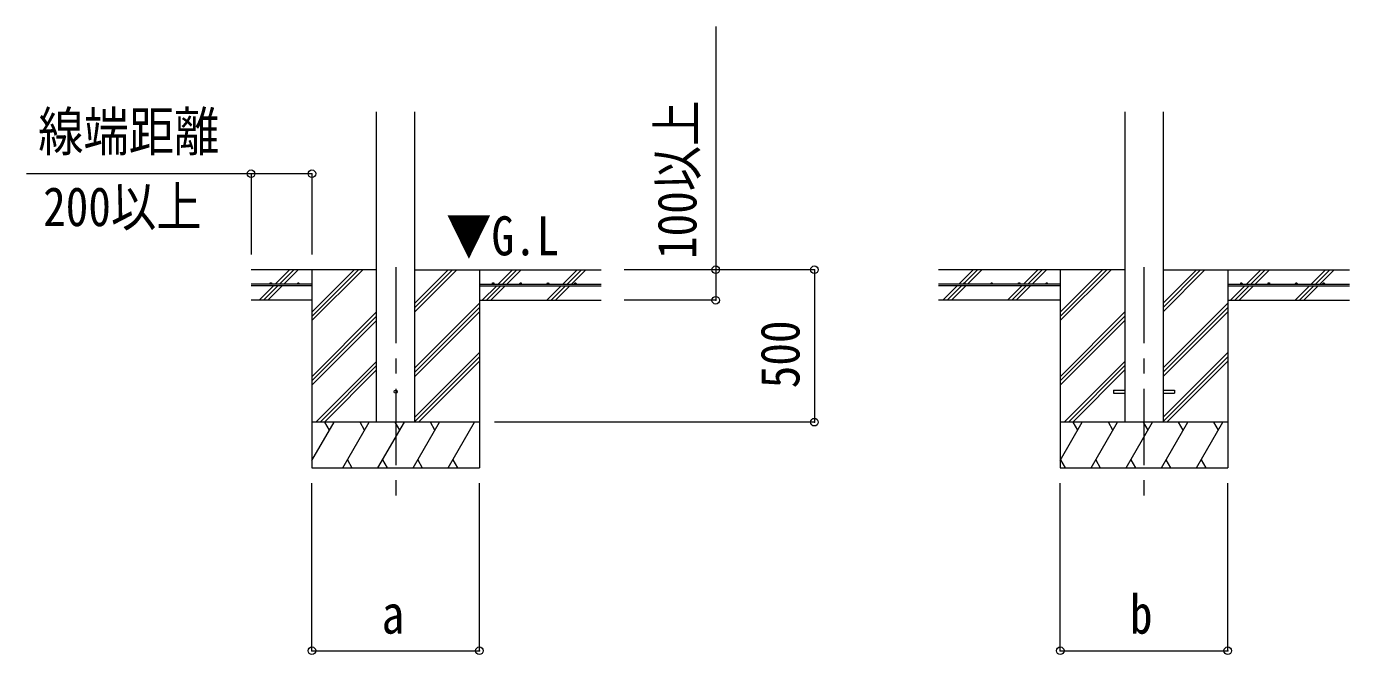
# Model space of a CAD drawing. Units: millimetres at full size, sheet at 1:50; details may follow other scales. Extents: x -14053 to 14053, y -9700 to 9700.
# Drawn here: x 4875 to 9220, y -2255 to -194 of the extents above; entities that cross this region are included whole.
import ezdxf
from ezdxf.enums import TextEntityAlignment as Align

# ---------------------------------------------------------------- set-up
doc = ezdxf.new("R2010")
doc.units = ezdxf.units.MM
doc.header["$LTSCALE"] = 50
doc.header["$PDMODE"] = 32
doc.header["$PDSIZE"] = 25
doc.linetypes.add('CHAIN1', pattern=[8, 5, -1, 1, -1])
doc.layers.add('0-E_枠', color=7, linetype='Continuous', lineweight=9)
doc.styles.add('ＭＳ ゴシック', font='')
doc.styles.get('ＭＳ ゴシック').set_extended_font_data('MS Gothic')

msp = doc.modelspace()

# ---------------------------------------------------------------- linework, layer by layer
at = {"layer": '0-E_枠', "color": 6, "lineweight": 5}
for p, q in [((7138.72, -193.93), (7138.72, -1092.44)), ((5612.72, -677.18), (5612.72, -942.44)), ((5812.72, -677.18), (5612.72, -677.18)), ((5812.72, -677.18), (5812.72, -942.44)), ((7462.72, -992.44), (6837.72, -992.44)), ((7138.72, -1092.44), (6837.72, -1092.44)), ((5812.72, -2242.43), (5812.72, -1692.43)), ((6362.72, -2242.43), (6362.72, -1692.43)), ((8270.1, -2242.43), (8270.1, -1692.43)), ((8820.1, -2242.43), (8820.1, -1692.43)), ((5812.72, -2242.43), (6362.72, -2242.43)), ((8270.1, -2242.43), (8820.1, -2242.43))]:
    msp.add_line(p, q, dxfattribs=at)
at = {"layer": '0-E_枠', "color": 4, "lineweight": 13}
for p, q in [((6025.22, -1492.44), (6025.22, -474.34)), ((6150.22, -1492.44), (6150.22, -474.34)), ((8482.6, -474.34), (8482.6, -1492.44)), ((8607.6, -474.34), (8607.6, -1492.44)), ((8445.1, -1387.94), (8445.1, -1396.94)), ((8445.1, -1387.94), (8482.6, -1387.94)), ((8607.6, -1387.94), (8645.1, -1387.94)), ((8645.1, -1387.94), (8645.1, -1396.94)), ((8445.1, -1396.94), (8482.6, -1396.94)), ((8607.6, -1396.94), (8645.1, -1396.94))]:
    msp.add_line(p, q, dxfattribs=at)
at = {"layer": '0-E_枠', "color": 6, "lineweight": 18}
msp.add_line((5612.72, -677.18), (4875.17, -677.18), dxfattribs=at)
at = {"layer": '0-E_枠'}
for p, q in [((6025.22, -992.44), (5612.72, -992.44)), ((5691.68, -1039.94), (5739.18, -992.44)), ((5705.82, -1039.94), (5753.32, -992.44)), ((5719.97, -1039.94), (5767.47, -992.44)), ((5812.72, -992.44), (5812.72, -1642.43)), ((5812.72, -1159.32), (5979.6, -992.44)), ((5812.72, -1145.17), (5965.46, -992.44)), ((5812.72, -1131.03), (5951.31, -992.44)), ((6150.22, -1130.18), (6287.97, -992.44)), ((6150.22, -1116.04), (6273.82, -992.44)), ((6150.22, -1101.9), (6259.68, -992.44)), ((6150.22, -992.44), (6762.72, -992.44)), ((6362.72, -992.44), (6362.72, -1642.43)), ((6424.31, -1039.94), (6471.81, -992.44)), ((6438.46, -1039.94), (6485.96, -992.44)), ((6452.6, -1039.94), (6500.1, -992.44)), ((6636.45, -1039.94), (6683.95, -992.44)), ((6650.59, -1039.94), (6698.09, -992.44)), ((6664.73, -1039.94), (6712.23, -992.44)), ((8482.6, -992.44), (7870.1, -992.44)), ((7936.94, -1039.94), (7984.44, -992.44)), ((7955.94, -1035.08), (7998.58, -992.44)), ((7965.22, -1039.94), (8012.72, -992.44)), ((8149.07, -1039.94), (8196.57, -992.44)), ((8163.21, -1039.94), (8210.71, -992.44)), ((8177.35, -1039.94), (8224.85, -992.44)), ((8270.1, -992.44), (8270.1, -1642.43)), ((8270.1, -1159.32), (8436.99, -992.44)), ((8270.1, -1145.17), (8422.84, -992.44)), ((8270.1, -1131.03), (8408.7, -992.44)), ((8607.6, -1130.18), (8745.35, -992.44)), ((8607.6, -1116.04), (8731.21, -992.44)), ((8607.6, -1101.9), (8717.07, -992.44)), ((8607.6, -992.44), (9220.1, -992.44)), ((8820.1, -992.44), (8820.1, -1642.43)), ((8881.7, -1039.94), (8929.2, -992.44)), ((8895.84, -1039.94), (8943.34, -992.44)), ((8909.99, -1039.94), (8957.49, -992.44)), ((9093.83, -1039.94), (9141.33, -992.44)), ((9107.98, -1039.94), (9155.48, -992.44)), ((9122.12, -1039.94), (9169.62, -992.44)), ((5640.58, -1091.03), (5686.68, -1044.94)), ((5653.32, -1092.44), (5700.82, -1044.94)), ((5667.46, -1092.44), (5714.97, -1044.94)), ((6371.81, -1092.44), (6419.31, -1044.94)), ((6385.95, -1092.44), (6433.46, -1044.94)), ((6400.1, -1092.44), (6447.6, -1044.94)), ((6583.94, -1092.44), (6631.45, -1044.94)), ((6598.09, -1092.44), (6645.59, -1044.94)), ((6612.23, -1092.44), (6659.73, -1044.94)), ((7884.44, -1092.44), (7931.94, -1044.94)), ((7898.58, -1092.44), (7946.08, -1044.94)), ((7912.72, -1092.44), (7960.22, -1044.94)), ((8097.97, -1091.03), (8144.07, -1044.94)), ((8110.71, -1092.44), (8158.21, -1044.94)), ((8124.85, -1092.44), (8172.35, -1044.94)), ((8829.2, -1092.44), (8876.7, -1044.94)), ((8843.34, -1092.44), (8890.84, -1044.94)), ((8857.49, -1092.44), (8904.99, -1044.94)), ((9041.33, -1092.44), (9088.83, -1044.94)), ((9055.48, -1092.44), (9102.98, -1044.94)), ((9069.62, -1092.44), (9117.12, -1044.94)), ((5812.72, -1092.44), (5612.72, -1092.44)), ((6150.22, -1314.03), (6362.72, -1101.53)), ((6150.22, -1328.17), (6362.72, -1115.67)), ((6362.72, -1092.44), (6762.72, -1092.44)), ((8270.1, -1092.44), (7870.1, -1092.44)), ((8607.6, -1314.03), (8820.1, -1101.53)), ((8607.6, -1328.17), (8820.1, -1115.67)), ((8820.1, -1092.44), (9220.1, -1092.44)), ((5812.72, -1343.16), (6025.22, -1130.66)), ((5812.72, -1357.3), (6025.22, -1144.81)), ((5812.72, -1371.45), (6025.22, -1158.95)), ((6150.22, -1342.31), (6362.72, -1129.82)), ((8270.1, -1343.16), (8482.6, -1130.66)), ((8270.1, -1357.3), (8482.6, -1144.81)), ((8270.1, -1371.45), (8482.6, -1158.95)), ((8607.6, -1342.31), (8820.1, -1129.82)), ((5825.57, -1492.44), (6025.22, -1292.8)), ((6150.22, -1476.16), (6362.72, -1263.66)), ((6150.22, -1490.3), (6362.72, -1277.8)), ((6162.23, -1492.44), (6362.72, -1291.95)), ((8282.96, -1492.44), (8482.6, -1292.8)), ((8607.6, -1476.16), (8820.1, -1263.66)), ((8607.6, -1490.3), (8820.1, -1277.8)), ((8619.61, -1492.44), (8820.1, -1291.95)), ((5839.72, -1492.44), (6025.22, -1306.94)), ((5853.86, -1492.44), (6025.22, -1321.08)), ((8297.11, -1492.44), (8482.6, -1306.94)), ((8311.25, -1492.44), (8482.6, -1321.08)), ((5812.72, -1617.88), (5885.15, -1492.43)), ((6362.72, -1492.44), (5812.72, -1492.44)), ((5870.14, -1518.42), (5855.14, -1492.44)), ((5914.01, -1642.43), (6000.62, -1492.43)), ((5985.61, -1518.42), (5970.61, -1492.43)), ((6029.48, -1642.43), (6116.09, -1492.43)), ((6101.08, -1518.42), (6086.08, -1492.44)), ((6144.95, -1642.43), (6231.55, -1492.44)), ((6216.55, -1518.42), (6201.55, -1492.43)), ((6260.42, -1642.43), (6347.03, -1492.44)), ((6317.02, -1492.44), (6317.02, -1492.43)), ((8270.1, -1617.88), (8342.53, -1492.43)), ((8820.1, -1492.44), (8270.1, -1492.44)), ((8327.53, -1518.42), (8312.53, -1492.44)), ((8371.4, -1642.43), (8458, -1492.43)), ((8443, -1518.42), (8428, -1492.43)), ((8486.87, -1642.43), (8573.47, -1492.43)), ((8558.47, -1518.42), (8543.47, -1492.44)), ((8602.34, -1642.43), (8688.94, -1492.44)), ((8673.94, -1518.42), (8658.94, -1492.43)), ((8717.81, -1642.43), (8804.41, -1492.44)), ((8789.41, -1518.42), (8774.41, -1492.43)), ((5812.72, -1642.43), (6362.72, -1642.43)), ((5929.01, -1616.46), (5944.01, -1642.43)), ((6044.48, -1616.46), (6059.48, -1642.43)), ((6159.95, -1616.45), (6174.95, -1642.43)), ((6275.42, -1616.46), (6290.42, -1642.43)), ((8270.1, -1642.43), (8820.1, -1642.43)), ((8270.93, -1616.45), (8285.93, -1642.43)), ((8386.4, -1616.46), (8401.4, -1642.43)), ((8501.87, -1616.46), (8516.87, -1642.43)), ((8617.34, -1616.45), (8632.34, -1642.43)), ((8732.81, -1616.46), (8747.81, -1642.43))]:
    msp.add_line(p, q, dxfattribs=at)
at = {"layer": '0-E_枠', "linetype": 'CHAIN1'}
for p, q in [((6087.72, -983.23), (6087.72, -1742.43)), ((8545.1, -983.23), (8545.1, -1742.43))]:
    msp.add_line(p, q, dxfattribs=at)
at = {"layer": '0-E_枠', "color": 3, "lineweight": 20}
for p, q in [((5812.72, -1039.94), (5612.72, -1039.94)), ((5812.72, -1039.94), (5812.72, -1044.94)), ((6362.72, -1039.94), (6762.72, -1039.94)), ((6362.72, -1039.94), (6362.72, -1044.94)), ((8270.1, -1039.94), (7870.1, -1039.94)), ((7951.08, -1039.94), (7952.75, -1038.27)), ((8270.1, -1039.94), (8270.1, -1044.94)), ((8820.1, -1039.94), (9220.1, -1039.94)), ((8820.1, -1039.94), (8820.1, -1044.94)), ((5812.72, -1044.94), (5612.72, -1044.94)), ((6362.72, -1044.94), (6762.72, -1044.94)), ((8270.1, -1044.94), (7870.1, -1044.94)), ((8820.1, -1044.94), (9220.1, -1044.94))]:
    msp.add_line(p, q, dxfattribs=at)
at = {"layer": '0-E_枠', "color": 6, "lineweight": 5}
msp.add_lwpolyline([(7462.72, -992.44), (7462.72, -1492.44), (6412.72, -1492.44)], dxfattribs=at)
at = {"layer": '0-E_枠', "color": 3, "lineweight": 20}
for centre in [(5677.72, -1037.44), (5767.72, -1037.44), (6407.72, -1037.44), (6497.72, -1037.44), (6587.72, -1037.44), (6677.72, -1037.44), (7955.1, -1037.44), (8045.1, -1037.44), (8135.1, -1037.44), (8225.1, -1037.44), (8865.1, -1037.44), (8955.1, -1037.44), (9045.1, -1037.44), (9135.1, -1037.44)]:
    msp.add_circle(centre, 2.5, dxfattribs=at)
at = {"layer": '0-E_枠'}
msp.add_circle((6087.72, -1392.44), 5, dxfattribs=at)
at = {"layer": '0-E_枠', "color": 6}
for p in [(5612.72, -677.18), (5812.72, -677.18), (7138.72, -992.44), (7462.72, -992.44), (7138.72, -1092.44), (7462.72, -1492.44), (5812.72, -2242.43), (6362.72, -2242.43), (8270.1, -2242.43), (8820.1, -2242.43)]:
    msp.add_point(p, dxfattribs=at)

# ---------------------------------------------------------------- texts
at = {"layer": '0-E_枠', "style": 'ＭＳ ゴシック', "width": 0.85}
for s, p in [('線端距離', (4913.76, -641.21)), ('200以上', (4929.94, -887.64)), ('▼G.L', (6253.6, -983.52)), ('b', (8498.85, -2224.68)), ('a', (6041.47, -2224.68))]:
    msp.add_text(s, height=128.3, dxfattribs=at).set_placement(p, align=Align.BOTTOM_LEFT)
for s, p in [('100以上', (7113.89, -956.98)), ('500', (7452.27, -1381.19))]:
    msp.add_text(s, height=128.3, rotation=90, dxfattribs=at).set_placement(p, align=Align.BOTTOM_LEFT)

doc.saveas('drawing.dxf')
